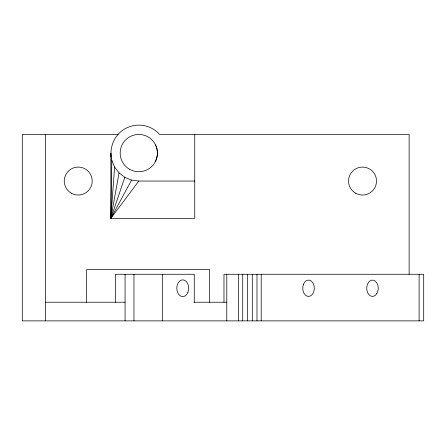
<?xml version="1.0" encoding="UTF-8"?>
<svg xmlns="http://www.w3.org/2000/svg" width="446" height="446" viewBox="0 0 446 446"><rect width="100%" height="100%" fill="white"/><g stroke="black" fill="none" stroke-linecap="round" stroke-linejoin="round"><path stroke-width="0.67" d="M409.133 274.268L409.133 134.447L159.456 134.447L158.586 133.315A27.964 27.964 0 0 0 119.043 133.315C112.197 140.395 109.415 150.776 111.807 160.326L110.853 218.339L194.74 218.339L194.74 134.447M111.807 160.326L114.6 167.072L110.853 218.339L138.817 181.054L194.74 181.054M114.6 167.072L119.043 172.864L110.853 218.339L131.576 180.1L138.817 181.054M119.043 172.864L124.835 177.307L110.853 218.339L110.853 153.09A27.964 27.964 0 0 0 111.048 156.407M155.442 161.246C158.029 156.212 158.029 149.968 155.442 144.933M118.173 134.447L22.3 134.447L22.3 320.875L423.7 320.875L423.7 274.268L223.976 274.268L223.976 302.232M45.603 302.232L125.07 302.232M193.971 302.232L226.78 302.232M124.835 177.307L131.576 180.1M419.123 274.268L419.123 320.875M261.205 274.268L261.205 320.875M256.991 274.268L256.991 320.875M252.291 274.268L252.291 320.875M247.424 274.268L247.424 320.875M242.724 274.268L242.724 320.875M238.51 274.268L238.51 320.875M226.791 274.268L226.791 320.875M209.653 302.232L209.653 269.607L86.619 269.607L86.619 302.232M194.272 302.232L194.272 274.268L115.514 274.268L115.514 302.232M162.305 274.268L162.305 320.875M133.967 274.268L133.967 320.875M125.07 274.268L125.07 320.875M45.603 134.447L45.603 320.875M355.534 193.163A13.982 13.982 0 0 0 376.508 181.054A13.982 13.982 0 0 0 355.534 168.945A13.982 13.982 0 0 0 355.534 193.163M129.496 169.235A18.643 18.643 0 0 0 157.46 153.09A18.643 18.643 0 0 0 129.496 136.944A18.643 18.643 0 0 0 129.496 169.235M71.237 193.163A13.982 13.982 0 0 0 92.21 181.054A13.982 13.982 0 0 0 71.237 168.945A13.982 13.982 0 0 0 71.237 193.163M187.877 292.442A8.39 5.932 -90 0 0 182.737 279.859A8.39 5.932 -90 0 0 177.603 292.442A8.39 5.932 -90 0 0 187.877 292.442M376.742 293.769A8.156 5.765 -90 0 0 373.748 280.289A8.156 5.765 -90 0 0 366.991 290.692A8.156 5.765 -90 0 0 376.742 293.769M303.525 284.169A8.156 5.765 90 0 0 308.52 296.406A8.156 5.765 90 0 0 313.516 284.169A8.156 5.765 90 0 0 303.525 284.169"/></g></svg>
